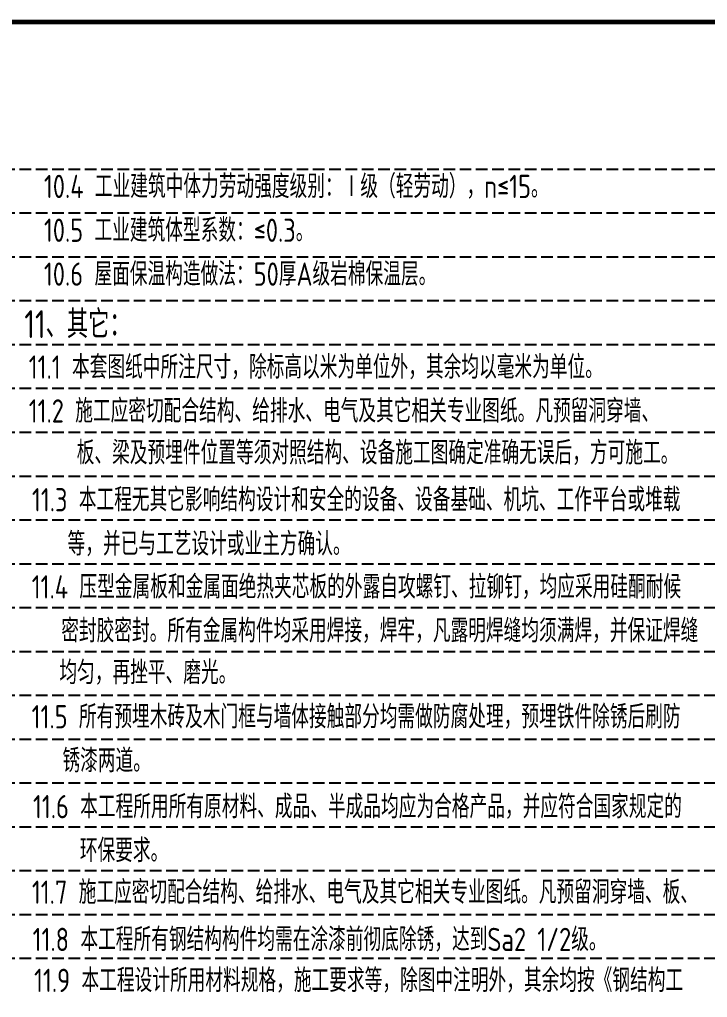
# Model space of a CAD drawing. Extents: x 69728788 to 150676229, y 20164216 to 43663798.
# Drawn here: x 75270986 to 75285756, y 20704013 to 20725016 of the extents above; entities that cross this region are included whole.
import ezdxf

# ---------------------------------------------------------------- set-up
doc = ezdxf.new("R2010")
doc.units = 0
doc.header["$LTSCALE"] = 1000
doc.header["$MEASUREMENT"] = 0
doc.linetypes.add('DASH', pattern=[0.35, 0.25, -0.1])
doc.linetypes.add('DOTE', pattern=[2.42, 2, -0.2, 0.02, -0.2])
doc.layers.get('0').update_dxf_attribs({"linetype": 'CONTINUOUS'})
doc.layers.add('DOTE', color=251, linetype='DOTE')
doc.layers.add('PUB_TITLE', color=4, linetype='CONTINUOUS')
doc.styles.add('_HZTXT', font='tssdeng.shx', dxfattribs={"width": 0.8, "bigfont": 'tssdchn.shx'})

msp = doc.modelspace()

# ---------------------------------------------------------------- linework, layer by layer
at = {"layer": 'DOTE', "color": 251, "linetype": 'DASH'}
for p, q in [((75221636, 20721804, 0), (75286757, 20721804, 0)), ((75221636, 20720862, 0), (75286757, 20720862, 0)), ((75221636, 20719920, 0), (75286757, 20719920, 0)), ((75221636, 20718979, 0), (75286757, 20718979, 0)), ((75221636, 20718037, 0), (75286757, 20718037, 0)), ((75221636, 20717096, 0), (75286757, 20717096, 0)), ((75221636, 20716154, 0), (75286757, 20716154, 0)), ((75221636, 20715212, 0), (75286757, 20715212, 0)), ((75221636, 20714271, 0), (75286757, 20714271, 0)), ((75221636, 20713329, 0), (75286757, 20713329, 0)), ((75221636, 20712387, 0), (75286757, 20712387, 0)), ((75221636, 20711446, 0), (75286757, 20711446, 0)), ((75221636, 20710504, 0), (75286757, 20710504, 0)), ((75221636, 20709563, 0), (75286757, 20709563, 0)), ((75221636, 20708621, 0), (75286757, 20708621, 0)), ((75221636, 20707679, 0), (75286757, 20707679, 0)), ((75221636, 20706738, 0), (75286757, 20706738, 0)), ((75221636, 20705796, 0), (75286757, 20705796, 0)), ((75221636, 20704854, 0), (75286757, 20704854, 0))]:
    msp.add_line(p, q, dxfattribs=at)
at = {"layer": 'PUB_TITLE', "const_width": 100}
msp.add_lwpolyline([(75221657, 20684966), (75292457, 20684966), (75292457, 20724966), (75221657, 20724966)], close=True, dxfattribs=at)

# ---------------------------------------------------------------- texts
at = {"style": '_HZTXT', "width": 0.8}
for s, height, p in [('10.4 工业建筑中体力劳动强度级别：Ⅰ级（轻劳动），n≤15。', 500, (75271509, 20721182, 0)), ('10.5 工业建筑体型系数：≤0.3。', 500, (75271509, 20720241, 0)), ('10.6 屋面保温构造做法：50厚A级岩棉保温层。', 500, (75271509, 20719299, 0)), ('11、其它：', 600, (75271088, 20718174, 0)), ('11.1 本套图纸中所注尺寸，除标高以米为单位外，其余均以毫米为单位。', 500, (75271183, 20717302, 0)), ('11.2 施工应密切配合结构、给排水、电气及其它相关专业图纸。凡预留洞穿墙、', 500, (75271183, 20716360, 0)), ('板、梁及预埋件位置等须对照结构、设备施工图确定准确无误后，方可施工。', 500, (75272213, 20715461, 0)), ('11.3 本工程无其它影响结构设计和安全的设备、设备基础、机坑、工作平台或堆载', 500, (75271252, 20714453, 0)), ('等，并已与工艺设计或业主方确认。', 500, (75272016, 20713504, 0)), ('11.4 压型金属板和金属面绝热夹芯板的外露自攻螺钉、拉铆钉，均应采用硅酮耐候', 500, (75271247, 20712581, 0)), ('密封胶密封。所有金属构件均采用焊接，焊牢，凡露明焊缝均须满焊，并保证焊缝', 500, (75271880, 20711639, 0)), ('均匀，再挫平、磨光。', 500, (75271841, 20710742, 0)), ('11.5 所有预埋木砖及木门框与墙体接触部分均需做防腐处理，预埋铁件除锈后刷防', 500, (75271245, 20709792, 0)), ('锈漆两道。', 500, (75271907, 20708850, 0)), ('11.6 本工程所用所有原材料、成品、半成品均应为合格产品，并应符合国家规定的', 500, (75271274, 20707861, 0)), ('环保要求。', 500, (75272279, 20706919, 0)), ('11.7 施工应密切配合结构、给排水、电气及其它相关专业图纸。凡预留洞穿墙、板、 ', 500, (75271250, 20706024, 0)), ('11.8 本工程所有钢结构构件均需在涂漆前彻底除锈，达到Sa2 1/2级。', 500, (75271266, 20705009, 0)), ('11.9 本工程设计所用材料规格，施工要求等，除图中注明外，其余均按《钢结构工', 500, (75271297, 20704130, 0))]:
    msp.add_text(s, height=height, dxfattribs=at).set_placement(p)

doc.saveas('drawing.dxf')
